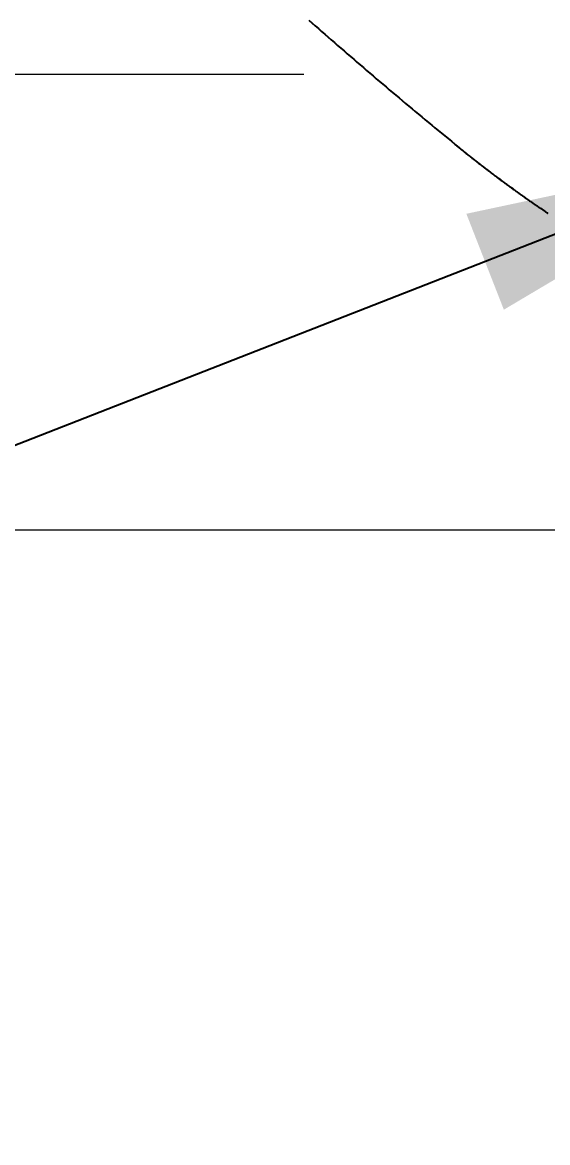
# Model space of a CAD drawing. Header units: millimetres. Extents: x 1292 to 2149, y -137 to 277.
# Drawn here: x 1338.09 to 1340.61, y 208.74 to 214.11 of the extents above; entities that cross this region are included whole.
import ezdxf

# ---------------------------------------------------------------- set-up
doc = ezdxf.new("R2010")
doc.units = ezdxf.units.MM
doc.header["$LTSCALE"] = 0.5
doc.layers.get('Defpoints').update_dxf_attribs({"lineweight": 5})
doc.layers.add('DIM', color=3, linetype='Continuous', lineweight=5)
doc.layers.add('TFT_line.drawing', color=250, linetype='Continuous')
doc.styles.add('RD', font='ROMAND.shx', dxfattribs={"width": 0.8})
doc.dimstyles.new('DIM', dxfattribs={"dimtxt": 0.8, "dimasz": 0.8, "dimexe": 0, "dimexo": 0.5, "dimgap": 0.11, "dimtad": 0, "dimzin": 1, "dimdsep": 46, "dimtxsty": 'RD', "dimcen": 0, "dimclrd": 256, "dimclre": 256, "dimclrt": 256, "dimadec": 0, "dimazin": 0, "dimtm": 1e-09, "dimtfac": 1, "dimtofl": 0, "dimtmove": 0, "dimatfit": 3, "dimfxl": 1, "dimlwe": -1, "dimarcsym": 0})

# ---------------------------------------------------------------- blocks, each defined once
blk = doc.blocks.new('*D11')
at = {"layer": 'Defpoints', "color": 0, "lineweight": 5, "transparency": 16777216}
for p in [(1344.4794, 211.6758), (1322.0739, 180.2873), (1345.4864, 180.2873)]:
    blk.add_point(p, dxfattribs=at)
at = {"layer": 'DIM', "lineweight": 5, "transparency": 16777216}
for p, q in [((1343.9794, 211.6758), (1322.0739, 211.6758)), ((1322.0739, 210.8758), (1322.0739, 198.5449)), ((1322.0739, 181.0873), (1322.0739, 193.4182)), ((1344.9864, 180.2873), (1322.0739, 180.2873))]:
    blk.add_line(p, q, dxfattribs=at)
for points in [[(1321.9406, 210.8758), (1322.2073, 210.8758), (1322.0739, 211.6758)], [(1321.9406, 181.0873), (1322.2073, 181.0873), (1322.0739, 180.2873)]]:
    blk.add_solid(points, dxfattribs=at)
at = {"layer": 'DIM', "lineweight": 5, "transparency": 16777216, "insert": (1322.0739, 195.9815), "char_height": 0.8, "attachment_point": 5, "rotation": 90, "style": 'RD'}
blk.add_mtext('31.39±0.5', dxfattribs=at)
blk = doc.blocks.new('*D14')
at = {"layer": 'Defpoints', "color": 0, "lineweight": 5, "transparency": 16777216}
for p in [(1322.0739, 249.5358), (1349.4949, 249.5358), (1344.4794, 211.6758)]:
    blk.add_point(p, dxfattribs=at)
at = {"layer": 'DIM', "lineweight": 5, "transparency": 16777216}
for p, q in [((1348.9949, 249.5358), (1322.0739, 249.5358)), ((1322.0739, 248.7358), (1322.0739, 236.6162)), ((1322.0739, 212.4758), (1322.0739, 226.7352)), ((1343.9794, 211.6758), (1322.0739, 211.6758))]:
    blk.add_line(p, q, dxfattribs=at)
for points in [[(1321.9406, 248.7358), (1322.2073, 248.7358), (1322.0739, 249.5358)], [(1321.9406, 212.4758), (1322.2073, 212.4758), (1322.0739, 211.6758)]]:
    blk.add_solid(points, dxfattribs=at)
at = {"layer": 'DIM', "lineweight": 5, "transparency": 16777216, "insert": (1322.0739, 231.6757), "char_height": 0.8, "attachment_point": 5, "rotation": 90, "style": 'RD'}
blk.add_mtext('37.86±0.1(OUTLINE)', dxfattribs=at)
blk = doc.blocks.new('*D15')
at = {"layer": 'Defpoints', "color": 0, "lineweight": 5, "transparency": 16777216}
for p in [(1325.1247, 249.3381), (1349.4949, 249.3381), (1339.941, 213.8581)]:
    blk.add_point(p, dxfattribs=at)
at = {"layer": 'DIM', "lineweight": 5, "transparency": 16777216}
for p, q in [((1348.9949, 249.3381), (1325.1247, 249.3381)), ((1325.1247, 248.5381), (1325.1247, 237.1097)), ((1325.1247, 214.6581), (1325.1247, 227.7774)), ((1339.441, 213.8581), (1325.1247, 213.8581))]:
    blk.add_line(p, q, dxfattribs=at)
for points in [[(1324.9913, 248.5381), (1325.258, 248.5381), (1325.1247, 249.3381)], [(1324.9913, 214.6581), (1325.258, 214.6581), (1325.1247, 213.8581)]]:
    blk.add_solid(points, dxfattribs=at)
at = {"layer": 'DIM', "lineweight": 5, "transparency": 16777216, "insert": (1325.1247, 232.4436), "char_height": 0.8, "attachment_point": 5, "rotation": 90, "style": 'RD'}
blk.add_mtext('35.48±0.1(LCD.VA)', dxfattribs=at)

msp = doc.modelspace()

# ---------------------------------------------------------------- linework, layer by layer
at = {"layer": 'TFT_line.drawing', "color": 0}
msp.add_lwpolyline([(1339.4655, 214.1187), (1339.4808, 214.1052), (1339.496, 214.0918), (1339.5113, 214.0783), (1339.5266, 214.0648), (1339.5419, 214.0514), (1339.5572, 214.0381), (1339.5726, 214.0246), (1339.5879, 214.0113), (1339.6032, 213.9979), (1339.6186, 213.9846), (1339.634, 213.9712), (1339.6494, 213.9579), (1339.6648, 213.9446), (1339.6802, 213.9313), (1339.6956, 213.918), (1339.7111, 213.9047), (1339.7265, 213.8915), (1339.742, 213.8782), (1339.7574, 213.865), (1339.7729, 213.8518), (1339.7884, 213.8385), (1339.804, 213.8253), (1339.8195, 213.8122), (1339.835, 213.799), (1339.8505, 213.7859), (1339.8661, 213.7727), (1339.8816, 213.7596), (1339.8972, 213.7465), (1339.9128, 213.7334), (1339.9284, 213.7203), (1339.944, 213.7073), (1339.9596, 213.6942), (1339.9752, 213.6812), (1339.9909, 213.6681), (1340.0065, 213.6551), (1340.0222, 213.6421), (1340.0379, 213.6291), (1340.0536, 213.6161), (1340.0693, 213.6031), (1340.1007, 213.5773), (1340.1164, 213.5643), (1340.1321, 213.5515), (1340.1479, 213.5386), (1340.1639, 213.5255), (1340.1653, 213.5243), (1340.1663, 213.5235), (1340.1694, 213.521), (1340.1704, 213.5202), (1340.1714, 213.5194), (1340.1723, 213.5186), (1340.1751, 213.5163), (1340.1761, 213.5156), (1340.1853, 213.508), (1340.1863, 213.5073), (1340.1891, 213.505), (1340.19, 213.5043), (1340.192, 213.5027), (1340.193, 213.5019), (1340.1938, 213.5012), (1340.1952, 213.5001), (1340.1958, 213.4996), (1340.198, 213.4978), (1340.199, 213.4971), (1340.2009, 213.4955), (1340.2018, 213.4948), (1340.2025, 213.4942), (1340.2037, 213.4932), (1340.2043, 213.4928), (1340.2053, 213.4919), (1340.207, 213.4906), (1340.2076, 213.4902), (1340.2085, 213.4894), (1340.2095, 213.4886), (1340.2104, 213.4879), (1340.2114, 213.4871), (1340.2123, 213.4863), (1340.2137, 213.4853), (1340.2142, 213.4848), (1340.2152, 213.484), (1340.2165, 213.483), (1340.2181, 213.4818), (1340.219, 213.481), (1340.2213, 213.4792), (1340.2223, 213.4784), (1340.2231, 213.4777), (1340.2238, 213.4772), (1340.2251, 213.4761), (1340.2271, 213.4746), (1340.228, 213.4738), (1340.2318, 213.4708), (1340.2328, 213.47), (1340.2392, 213.465), (1340.2402, 213.4642), (1340.2431, 213.4619), (1340.244, 213.4612), (1340.2469, 213.4589), (1340.2479, 213.4581), (1340.2498, 213.4566), (1340.2507, 213.4559), (1340.2517, 213.4551), (1340.253, 213.4541), (1340.2536, 213.4537), (1340.2546, 213.4528), (1340.2556, 213.4521), (1340.2565, 213.4513), (1340.2582, 213.4501), (1340.2587, 213.4496), (1340.2594, 213.4491), (1340.2604, 213.4483), (1340.2616, 213.4473), (1340.2626, 213.4466), (1340.2633, 213.4461), (1340.2649, 213.4448), (1340.2659, 213.444), (1340.2661, 213.4438), (1340.2674, 213.4428), (1340.2688, 213.4418), (1340.269, 213.4415), (1340.2703, 213.4405), (1340.2716, 213.4395), (1340.2726, 213.4388), (1340.2736, 213.438), (1340.2745, 213.4373), (1340.2755, 213.4365), (1340.2761, 213.4361), (1340.2771, 213.4353), (1340.2784, 213.4342), (1340.2803, 213.4327), (1340.2813, 213.432), (1340.2823, 213.4312), (1340.2832, 213.4305), (1340.2856, 213.4287), (1340.2865, 213.428), (1340.2881, 213.4268), (1340.289, 213.426), (1340.2923, 213.4235), (1340.2933, 213.4227), (1340.2955, 213.421), (1340.2965, 213.4202), (1340.2968, 213.42), (1340.2977, 213.4193), (1340.2994, 213.418), (1340.3004, 213.4173), (1340.3013, 213.4165), (1340.3023, 213.4158), (1340.3042, 213.4143), (1340.3052, 213.4135), (1340.3062, 213.4128), (1340.3071, 213.412), (1340.3081, 213.4113), (1340.3101, 213.4098), (1340.311, 213.4091), (1340.312, 213.4083), (1340.313, 213.4076), (1340.3149, 213.4061), (1340.3159, 213.4053), (1340.3185, 213.4033), (1340.3191, 213.4029), (1340.3198, 213.4024), (1340.3234, 213.3996), (1340.324, 213.3992), (1340.3246, 213.3987), (1340.3273, 213.3967), (1340.3282, 213.3959), (1340.3302, 213.3944), (1340.3312, 213.3937), (1340.3331, 213.3922), (1340.3341, 213.3915), (1340.335, 213.3907), (1340.336, 213.39), (1340.337, 213.3893), (1340.338, 213.3885), (1340.3393, 213.3875), (1340.3403, 213.3867), (1340.3409, 213.3863), (1340.3419, 213.3856), (1340.3428, 213.3848), (1340.3442, 213.3838), (1340.3452, 213.3831), (1340.3458, 213.3826), (1340.3471, 213.3816), (1340.3484, 213.3806), (1340.3487, 213.3804), (1340.3501, 213.3794), (1340.351, 213.3786), (1340.3516, 213.3782), (1340.3533, 213.3769), (1340.3543, 213.3762), (1340.355, 213.3757), (1340.3559, 213.375), (1340.3572, 213.374), (1340.3582, 213.3733), (1340.3589, 213.3728), (1340.3602, 213.3717), (1340.3611, 213.3711), (1340.3621, 213.3703), (1340.3631, 213.3696), (1340.3638, 213.3691), (1340.3651, 213.3681), (1340.366, 213.3674), (1340.367, 213.3667), (1340.3699, 213.3645), (1340.3709, 213.3637), (1340.3758, 213.3601), (1340.3768, 213.3593), (1340.3843, 213.3537), (1340.3853, 213.353), (1340.3874, 213.3514), (1340.3884, 213.3507), (1340.3892, 213.3501), (1340.3902, 213.3493), (1340.3936, 213.3469), (1340.3945, 213.3461), (1340.3961, 213.345), (1340.3975, 213.344), (1340.3982, 213.3434), (1340.3991, 213.3428), (1340.4005, 213.3418), (1340.4014, 213.3411), (1340.4024, 213.3403), (1340.4031, 213.3398), (1340.4044, 213.3389), (1340.4054, 213.3382), (1340.4063, 213.3374), (1340.4073, 213.3367), (1340.4083, 213.336), (1340.4093, 213.3353), (1340.4103, 213.3345), (1340.4113, 213.3338), (1340.4123, 213.3331), (1340.4142, 213.3316), (1340.4152, 213.3309), (1340.4166, 213.3299), (1340.4172, 213.3295), (1340.4185, 213.3285), (1340.4196, 213.3277), (1340.4205, 213.327), (1340.4214, 213.3264), (1340.4221, 213.3258), (1340.4235, 213.3248), (1340.4265, 213.3227), (1340.4275, 213.322), (1340.4283, 213.3213), (1340.4293, 213.3206), (1340.4324, 213.3183), (1340.4334, 213.3176), (1340.4351, 213.3164), (1340.4361, 213.3157), (1340.443, 213.3106), (1340.444, 213.3099), (1340.447, 213.3078), (1340.4479, 213.3071), (1340.4499, 213.3056), (1340.4509, 213.3049), (1340.4522, 213.304), (1340.4532, 213.3033), (1340.4549, 213.302), (1340.4559, 213.3013), (1340.4569, 213.3006), (1340.4581, 213.2997), (1340.4591, 213.299), (1340.4608, 213.2978), (1340.4621, 213.2968), (1340.4631, 213.2961), (1340.4638, 213.2956), (1340.4655, 213.2944), (1340.4661, 213.294), (1340.4668, 213.2935), (1340.4685, 213.2923), (1340.4691, 213.2918), (1340.4701, 213.2911), (1340.4715, 213.2901), (1340.4734, 213.2887), (1340.4744, 213.288), (1340.475, 213.2876), (1340.476, 213.2869), (1340.4774, 213.2859), (1340.4784, 213.2851), (1340.4794, 213.2844), (1340.4804, 213.2837), (1340.4814, 213.283), (1340.4834, 213.2816), (1340.4844, 213.2809), (1340.4854, 213.2802), (1340.4864, 213.2795), (1340.4884, 213.278), (1340.4898, 213.277), (1340.4911, 213.2761), (1340.4914, 213.2759), (1340.4924, 213.2752), (1340.4951, 213.2733), (1340.4958, 213.2728), (1340.4964, 213.2724), (1340.4981, 213.2712), (1340.4991, 213.2705), (1340.5008, 213.2693), (1340.5018, 213.2686), (1340.504, 213.2669), (1340.505, 213.2662), (1340.506, 213.2655), (1340.507, 213.2648), (1340.508, 213.2641), (1340.509, 213.2634), (1340.51, 213.2627), (1340.511, 213.262), (1340.512, 213.2613), (1340.514, 213.2599), (1340.515, 213.2592), (1340.517, 213.2578), (1340.518, 213.2571), (1340.521, 213.255), (1340.522, 213.2543), (1340.5247, 213.2524), (1340.5258, 213.2517), (1340.5281, 213.2501), (1340.5293, 213.2492), (1340.5308, 213.2482), (1340.5338, 213.2461), (1340.5348, 213.2454), (1340.5372, 213.2437), (1340.5382, 213.243), (1340.5398, 213.2419), (1340.5408, 213.2412), (1340.5418, 213.2405), (1340.5432, 213.2395), (1340.5439, 213.239), (1340.5448, 213.2384), (1340.5458, 213.2377), (1340.5472, 213.2367), (1340.5482, 213.236), (1340.5488, 213.2356), (1340.5502, 213.2346), (1340.5512, 213.2339), (1340.5518, 213.2335), (1340.5533, 213.2325), (1340.5546, 213.2316), (1340.5553, 213.2311), (1340.5563, 213.2304), (1340.5573, 213.2297), (1340.5583, 213.2291), (1340.5596, 213.2282), (1340.5603, 213.2277), (1340.5613, 213.227), (1340.5626, 213.2261), (1340.5633, 213.2256), (1340.5647, 213.2246), (1340.5656, 213.224), (1340.5666, 213.2233), (1340.5678, 213.2225), (1340.5684, 213.2221), (1340.5697, 213.2212), (1340.5728, 213.2191), (1340.5734, 213.2187), (1340.5747, 213.2178), (1340.5917, 213.2061), (1340.5927, 213.2055), (1340.5967, 213.2027), (1340.598, 213.2018), (1340.5986, 213.2014), (1340.5998, 213.2006), (1340.6008, 213.2), (1340.6031, 213.1984), (1340.6041, 213.1977), (1340.6048, 213.1972), (1340.6061, 213.1963), (1340.6072, 213.1957), (1340.6079, 213.1952), (1340.6089, 213.1945)], dxfattribs=at)

# ---------------------------------------------------------------- dimensions: what is measured, and where the dimension line sits
at = {"layer": 'DIM', "lineweight": 5}
for base, p1, p2, text, picture, middle in [((1322.0739, 249.5358), (1344.4794, 211.6758), (1349.4949, 249.5358), '<>(OUTLINE)', '*D14', (1322.0739, 231.6757)), ((1325.1247, 249.3381), (1339.941, 213.8581), (1349.4949, 249.3381), '<>(LCD.VA)', '*D15', (1325.1247, 232.4436))]:
    dim = msp.add_linear_dim(base=base, p1=p1, p2=p2, angle=90, text=text, dimstyle='DIM', override={"dimtol": 1, "dimtp": 0.1, "dimtm": 0.1, "dimfxl": 1.25, "dimlwd": 5, "dimlwe": 5}, dxfattribs=at)
    dim.commit()
    dim.dimension.update_dxf_attribs({"geometry": picture, "text_midpoint": middle, "dimtype": 160})
dim = msp.add_linear_dim(base=(1322.0739, 180.2873), p1=(1344.4794, 211.6758), p2=(1345.4864, 180.2873), angle=90, dimstyle='DIM', override={"dimgap": 0.11, "dimtol": 1, "dimlim": 0, "dimtp": 0.5, "dimtm": 0.5, "dimfxl": 0.8, "dimlwd": 5, "dimlwe": 5}, dxfattribs=at)
dim.commit()
dim.dimension.update_dxf_attribs({"geometry": '*D11', "text_midpoint": (1322.0739, 195.9815)})

# ---------------------------------------------------------------- leaders
at = {"layer": 'DIM', "color": 1, "lineweight": 5}
msp.add_leader([(1341.7063, 213.5081), (1335.8849, 211.2325), (1329.1824, 211.2325)], dimstyle='DIM', override={"dimasz": 1.5, "dimgap": 0.11, "dimtad": 0, "dimclrd": 1, "dimfxl": 0.18, "dimarcsym": 1}, dxfattribs=at)

doc.saveas('drawing.dxf')
